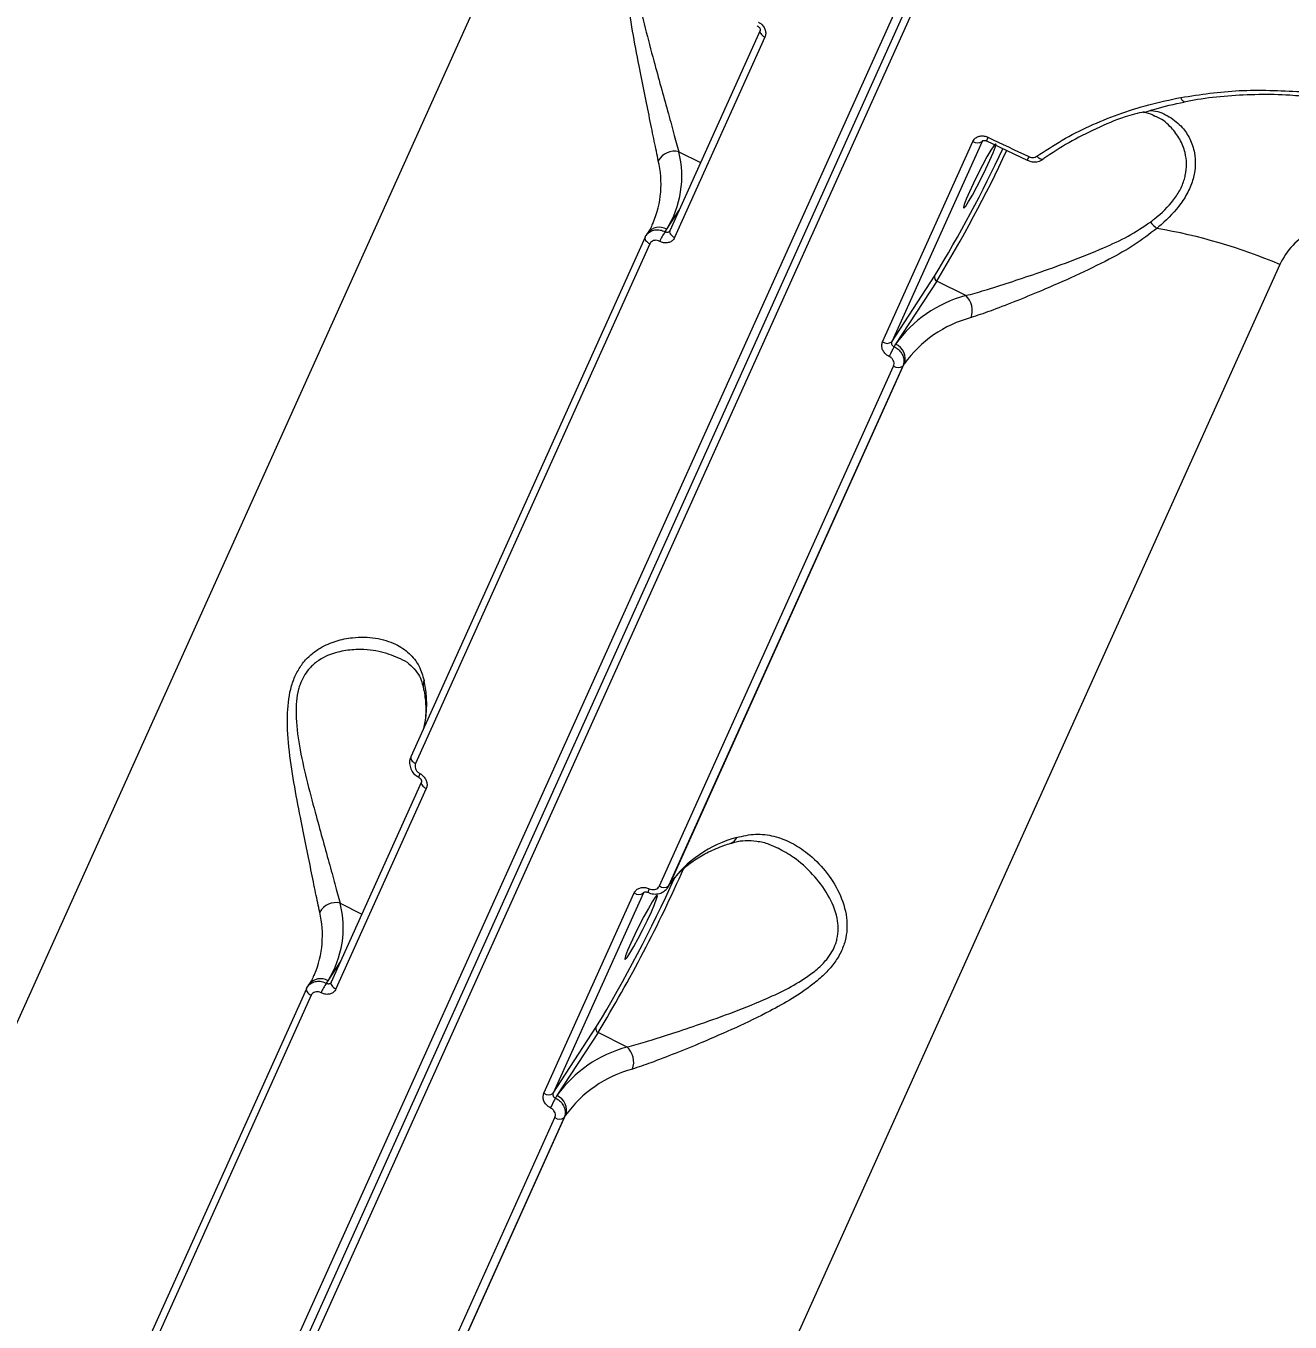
# Model space of a CAD drawing. Header units: millimetres. Extents: x -7720 to 6073, y -7402 to 5433.
# Drawn here: x 1031.8 to 1189.4, y -1535.5 to -1373.9 of the extents above; entities that cross this region are included whole.
import ezdxf

# ---------------------------------------------------------------- set-up
doc = ezdxf.new("R2010")
doc.units = ezdxf.units.MM
for name, color, linetype in [('DIKOM_ОБЪЕКТ', 7, 'Continuous'), ('DIKOM_РАЗМЕР_ЗОНА', 7, 'Continuous'), ('DIKOM_РАЗМЕР_ОБЪЕКТА', 7, 'Continuous')]:
    doc.layers.add(name, color=color, linetype=linetype)
doc.styles.add('style1', font='arial.ttf', dxfattribs={"width": 0.8})
doc.dimstyles.new('1-50', dxfattribs={"dimtxt": 300, "dimasz": 200, "dimexe": 100, "dimexo": 0, "dimgap": 100, "dimtad": 1, "dimtxsty": 'style1', "dimcen": 200, "dimclrd": 7, "dimclre": 7, "dimclrt": 7, "dimadec": 1, "dimazin": 2, "dimtfac": 1, "dimtmove": 0, "dimatfit": 2, "dimfxl": 0, "dimlwd": 25, "dimlwe": 18, "dimarcsym": 0})

# ---------------------------------------------------------------- blocks, each defined once
blk = doc.blocks.new('*D0')
at = {"layer": 'Defpoints', "color": 0, "transparency": 16777216}
for p in [(-1165.04, 3934.07), (-6387.82, -4153.36), (1392.52, -4153.36)]:
    blk.add_point(p, dxfattribs=at)
at = {"layer": 'DIKOM_РАЗМЕР_ОБЪЕКТА', "color": 7, "lineweight": 18, "transparency": 16777216}
for p, q in [((-1165.04, 3934.07), (-6487.82, 3934.07)), ((1392.52, -4153.36), (-6487.82, -4153.36))]:
    blk.add_line(p, q, dxfattribs=at)
at = {"layer": 'DIKOM_РАЗМЕР_ОБЪЕКТА', "color": 7, "lineweight": 25, "transparency": 16777216}
blk.add_line((-6387.82, 3734.07), (-6387.82, -3953.36), dxfattribs=at)
at = {"layer": 'DIKOM_РАЗМЕР_ОБЪЕКТА', "color": 7, "transparency": 16777216}
for points in [[(-6421.16, 3734.07), (-6354.49, 3734.07), (-6387.82, 3934.07)], [(-6421.16, -3953.36), (-6354.49, -3953.36), (-6387.82, -4153.36)]]:
    blk.add_solid(points, dxfattribs=at)
at = {"layer": 'DIKOM_РАЗМЕР_ОБЪЕКТА', "color": 7, "transparency": 16777216, "insert": (-6640.99, -109.65), "char_height": 300, "attachment_point": 5, "rotation": 90, "style": 'style1'}
blk.add_mtext('8100', dxfattribs=at)
blk = doc.blocks.new('*D1')
at = {"layer": 'Defpoints', "color": 0, "transparency": 16777216}
for p in [(-3938.71, 77.29), (4572.68, -275.21), (4572.68, -6577.9)]:
    blk.add_point(p, dxfattribs=at)
at = {"layer": 'DIKOM_РАЗМЕР_ОБЪЕКТА', "color": 7, "lineweight": 18, "transparency": 16777216}
for p, q in [((-3938.71, 77.29), (-3938.71, -6677.9)), ((4572.68, -275.21), (4572.68, -6677.9))]:
    blk.add_line(p, q, dxfattribs=at)
at = {"layer": 'DIKOM_РАЗМЕР_ОБЪЕКТА', "color": 7, "lineweight": 25, "transparency": 16777216}
blk.add_line((-3738.71, -6577.9), (4372.68, -6577.9), dxfattribs=at)
at = {"layer": 'DIKOM_РАЗМЕР_ОБЪЕКТА', "color": 7, "transparency": 16777216}
for points in [[(-3738.71, -6544.56), (-3738.71, -6611.23), (-3938.71, -6577.9)], [(4372.68, -6544.56), (4372.68, -6611.23), (4572.68, -6577.9)]]:
    blk.add_solid(points, dxfattribs=at)
at = {"layer": 'DIKOM_РАЗМЕР_ОБЪЕКТА', "color": 7, "transparency": 16777216, "insert": (316.98, -6324.72), "char_height": 300, "attachment_point": 5, "style": 'style1'}
blk.add_mtext('8500', dxfattribs=at)
blk = doc.blocks.new('*D2')
at = {"layer": 'Defpoints', "color": 0, "transparency": 16777216}
for p in [(-2365.16, 5433.02), (-7269.56, -6016.09), (1800.96, -6016.09)]:
    blk.add_point(p, dxfattribs=at)
at = {"layer": 'DIKOM_РАЗМЕР_ЗОНА', "color": 7, "lineweight": 18, "transparency": 16777216}
for p, q in [((-2365.16, 5433.02), (-7369.56, 5433.02)), ((1800.96, -6016.09), (-7369.56, -6016.09))]:
    blk.add_line(p, q, dxfattribs=at)
at = {"layer": 'DIKOM_РАЗМЕР_ЗОНА', "color": 7, "lineweight": 25, "transparency": 16777216}
blk.add_line((-7269.56, 5233.02), (-7269.56, -5816.09), dxfattribs=at)
at = {"layer": 'DIKOM_РАЗМЕР_ЗОНА', "color": 7, "transparency": 16777216}
for points in [[(-7302.9, 5233.02), (-7236.23, 5233.02), (-7269.56, 5433.02)], [(-7302.9, -5816.09), (-7236.23, -5816.09), (-7269.56, -6016.09)]]:
    blk.add_solid(points, dxfattribs=at)
at = {"layer": 'DIKOM_РАЗМЕР_ЗОНА', "color": 7, "transparency": 16777216, "insert": (-7522.73, -291.53), "char_height": 300, "attachment_point": 5, "rotation": 90, "style": 'style1'}
blk.add_mtext('11500', dxfattribs=at)
blk = doc.blocks.new('*D3')
at = {"layer": 'Defpoints', "color": 0, "transparency": 16777216}
for p in [(-5938.71, -432.44), (6072.68, -1006.94), (6072.68, -7302.44)]:
    blk.add_point(p, dxfattribs=at)
at = {"layer": 'DIKOM_РАЗМЕР_ЗОНА', "color": 7, "lineweight": 18, "transparency": 16777216}
for p, q in [((-5938.71, -432.44), (-5938.71, -7402.44)), ((6072.68, -1006.94), (6072.68, -7402.44))]:
    blk.add_line(p, q, dxfattribs=at)
at = {"layer": 'DIKOM_РАЗМЕР_ЗОНА', "color": 7, "lineweight": 25, "transparency": 16777216}
blk.add_line((-5738.71, -7302.44), (5872.68, -7302.44), dxfattribs=at)
at = {"layer": 'DIKOM_РАЗМЕР_ЗОНА', "color": 7, "transparency": 16777216}
for points in [[(-5738.71, -7269.1), (-5738.71, -7335.77), (-5938.71, -7302.44)], [(5872.68, -7269.1), (5872.68, -7335.77), (6072.68, -7302.44)]]:
    blk.add_solid(points, dxfattribs=at)
at = {"layer": 'DIKOM_РАЗМЕР_ЗОНА', "color": 7, "transparency": 16777216, "insert": (66.98, -7049.26), "char_height": 300, "attachment_point": 5, "style": 'style1'}
blk.add_mtext('12000', dxfattribs=at)

msp = doc.modelspace()

# ---------------------------------------------------------------- linework, layer by layer
at = {"layer": 'DIKOM_ОБЪЕКТ', "color": 7, "linetype": 'Continuous', "lineweight": 15}
for p, q in [((981.841, -1723.375), (1152.109, -1345.584)), ((1153.267, -1345.632), (983, -1723.423)), ((1153.896, -1346.48), (983.629, -1724.272)), ((971.342, -1629.866), (1094.469, -1356.67)), ((1123.335, -1374.494), (1112.077, -1399.472)), ((1123.931, -1375.326), (1112.673, -1400.304)), ((1138.595, -1413.309), (1149.852, -1388.331)), ((1150.997, -1388.326), (1139.74, -1413.304)), ((1151.027, -1388.278), (1150.997, -1388.326)), ((1151.556, -1388.258), (1156.639, -1390.662)), ((1113.203, -1389.605), (1115.912, -1390.964)), ((1111.69, -1399.273), (1113.233, -1396.909)), ((1109.945, -1398.606), (1110.002, -1398.481)), ((1108.995, -1400.264), (1079.796, -1465.051)), ((1109.015, -1400.228), (1108.995, -1400.264)), ((1109.015, -1400.228), (1109.133, -1400.036)), ((1109.311, -1399.742), (1109.123, -1400.03)), ((1111.491, -1399.579), (1111.69, -1399.273)), ((1112.074, -1399.47), (1112.064, -1399.481)), ((1109.586, -1401.093), (1080.387, -1465.88)), ((1188.103, -1403.646), (1064.975, -1676.842)), ((1139.74, -1413.304), (1145.079, -1405.119)), ((1145.349, -1405.733), (1140.225, -1413.589)), ((1148.961, -1407.545), (1145.349, -1405.733)), ((1140.225, -1413.589), (1140.026, -1413.894)), ((1110.778, -1481.127), (1139.977, -1416.34)), ((1141.117, -1416.333), (1111.918, -1481.119)), ((1112.106, -1480.831), (1141.305, -1416.045)), ((1141.305, -1416.045), (1141.117, -1416.333)), ((1081.119, -1468.162), (1069.862, -1493.14)), ((1081.716, -1468.993), (1070.458, -1493.971)), ((1111.918, -1481.119), (1111.8, -1481.312)), ((1111.809, -1481.318), (1111.997, -1481.029)), ((1111.918, -1481.119), (1112.106, -1480.831)), ((1111.997, -1481.029), (1112.106, -1480.831)), ((1096.38, -1506.976), (1107.637, -1481.998)), ((1108.782, -1481.994), (1097.525, -1506.972)), ((1108.812, -1481.945), (1108.782, -1481.994)), ((1070.988, -1483.273), (1073.697, -1484.631)), ((1069.475, -1492.941), (1071.017, -1490.576)), ((1067.73, -1492.273), (1067.787, -1492.148)), ((1066.78, -1493.932), (1037.581, -1558.718)), ((1066.8, -1493.895), (1066.78, -1493.932)), ((1066.8, -1493.895), (1066.918, -1493.704)), ((1067.096, -1493.409), (1066.908, -1493.697)), ((1069.276, -1493.246), (1069.475, -1492.941)), ((1069.858, -1493.137), (1069.849, -1493.149)), ((1067.371, -1494.76), (1038.172, -1559.547)), ((1097.525, -1506.972), (1102.864, -1498.786)), ((1103.134, -1499.4), (1098.01, -1507.256)), ((1106.746, -1501.212), (1103.134, -1499.4)), ((1098.01, -1507.256), (1097.811, -1507.562)), ((1068.563, -1574.794), (1097.761, -1510.007)), ((1098.902, -1510), (1069.703, -1574.787)), ((1069.891, -1574.499), (1099.089, -1509.712)), ((1099.089, -1509.712), (1098.902, -1510))]:
    msp.add_line(p, q, dxfattribs=at)
at = {"layer": 'DIKOM_ОБЪЕКТ', "color": 7, "linetype": 'Continuous', "lineweight": 15, "flags": 128}
for points in [[(1123.335, -1374.494), (1123.317, -1374.549), (1123.313, -1374.654), (1123.343, -1374.768), (1123.407, -1374.887), (1123.502, -1375.007), (1123.624, -1375.122), (1123.768, -1375.23), (1123.931, -1375.326)], [(1176.194, -1383.348), (1176.19, -1383.349), (1176.128, -1383.344), (1176.06, -1383.304), (1175.991, -1383.231), (1175.923, -1383.126), (1175.857, -1382.994), (1175.796, -1382.84)], [(1151.736, -1387.809), (1152.371, -1388.111), (1153.007, -1388.414), (1153.642, -1388.715), (1154.278, -1389.016), (1154.915, -1389.317), (1155.551, -1389.617), (1156.188, -1389.916), (1156.825, -1390.215)], [(1151.99, -1390.666), (1152.384, -1389.756), (1152.642, -1389.078), (1152.744, -1388.689), (1152.68, -1388.619), (1152.457, -1388.874), (1152.093, -1389.433), (1151.616, -1390.251), (1151.065, -1391.262), (1150.486, -1392.384), (1149.924, -1393.525), (1149.427, -1394.595), (1149.033, -1395.505), (1148.774, -1396.182), (1148.672, -1396.571), (1148.736, -1396.641), (1148.959, -1396.386), (1149.323, -1395.827), (1149.8, -1395.009), (1150.351, -1393.998), (1150.93, -1392.876), (1151.492, -1391.735), (1151.99, -1390.666)], [(1158.636, -1390.528), (1158.557, -1390.563), (1158.456, -1390.569), (1158.342, -1390.544), (1158.217, -1390.489), (1158.087, -1390.405), (1157.956, -1390.297), (1157.829, -1390.167)], [(1158.702, -1390.459), (1158.64, -1390.526), (1158.636, -1390.528)], [(1108.995, -1400.264), (1108.977, -1400.319), (1108.973, -1400.423), (1109.003, -1400.536), (1109.066, -1400.655), (1109.16, -1400.774), (1109.281, -1400.89), (1109.425, -1400.997), (1109.586, -1401.093)], [(1112.077, -1399.472), (1112.059, -1399.527), (1112.055, -1399.632), (1112.086, -1399.746), (1112.15, -1399.865), (1112.244, -1399.984), (1112.366, -1400.1), (1112.511, -1400.208), (1112.673, -1400.304)], [(1079.796, -1465.051), (1079.779, -1465.105), (1079.775, -1465.21), (1079.805, -1465.323), (1079.868, -1465.441), (1079.961, -1465.561), (1080.082, -1465.676), (1080.226, -1465.784), (1080.387, -1465.88)], [(1081.119, -1468.162), (1081.101, -1468.217), (1081.098, -1468.321), (1081.128, -1468.435), (1081.192, -1468.554), (1081.286, -1468.674), (1081.408, -1468.79), (1081.553, -1468.897), (1081.716, -1468.993)], [(1109.775, -1484.333), (1110.169, -1483.423), (1110.427, -1482.746), (1110.529, -1482.356), (1110.465, -1482.286), (1110.242, -1482.541), (1109.878, -1483.1), (1109.401, -1483.918), (1108.85, -1484.929), (1108.271, -1486.051), (1107.709, -1487.193), (1107.212, -1488.262), (1106.817, -1489.172), (1106.559, -1489.849), (1106.457, -1490.239), (1106.521, -1490.309), (1106.744, -1490.054), (1107.108, -1489.495), (1107.585, -1488.676), (1108.136, -1487.665), (1108.715, -1486.544), (1109.277, -1485.402), (1109.775, -1484.333)], [(1066.78, -1493.932), (1066.762, -1493.986), (1066.758, -1494.09), (1066.788, -1494.204), (1066.851, -1494.322), (1066.945, -1494.441), (1067.066, -1494.557), (1067.21, -1494.665), (1067.371, -1494.76)], [(1069.862, -1493.14), (1069.844, -1493.195), (1069.84, -1493.299), (1069.871, -1493.413), (1069.935, -1493.532), (1070.029, -1493.652), (1070.151, -1493.768), (1070.296, -1493.875), (1070.458, -1493.971)]]:
    msp.add_lwpolyline(points, dxfattribs=at)
at = {"layer": 'DIKOM_ОБЪЕКТ', "color": 7, "linetype": 'Continuous', "lineweight": 15}
for centre, radius, start, end in [((1153.677, -1388.848), 2.202, 151.84006, 164.45754), ((1003.799, -1319.144), 165.384, 328.67766, 334.94558), ((1003.118, -1318.941), 166.621, 328.60755, 334.97615), ((1150.422, -1387.531), 0.982, 234.5334, 305.90786), ((1098.517, -1393.629), 12.468, 337.09811, 13.43268), ((1112.649, -1391.816), 2.279, 75.93316, 151.59498), ((1101.052, -1392.656), 12.528, 328.11771, 14.09503), ((1159.701, -1391.675), 3.225, 153.08568, 161.68545), ((1110.761, -1400.829), 1.812, 59.14326, 143.13514), ((1176.605, -1394.488), 6.033, 220.03601, 230.78456), ((1117.642, -1403.803), 7.462, 145.52098, 156.08838), ((1160.602, -1469.167), 71.059, 67.23136, 80.12316), ((1145.543, -1405.282), 0.491, 160.63449, 246.82833), ((1153.049, -1422.79), 15.784, 105.01043, 144.34202), ((1147.311, -1409.396), 2.48, 338.91803, 48.28472), ((1153.518, -1424.807), 15.032, 105.01087, 144.34319), ((1139.164, -1412.509), 0.982, 234.5334, 305.90786), ((1139.453, -1415.394), 1.963, 340.63055, 66.8387), ((1158.533, -1423.693), 20.941, 152.10144, 155.85861), ((1140.542, -1415.542), 0.978, 234.69301, 306.00195), ((1082.681, -1456.096), 1.364, 154.94049, 191.25591), ((1068.723, -1458.462), 13.058, 347.08432, 13.02521), ((1081.628, -1467.607), 0.857, 145.86857, 178.97291), ((1124.32, -1489.594), 15.032, 105.01076, 144.3418), ((1119.25, -1474.6), 1.269, 289.17911, 337.98789), ((951.422, -1407.246), 177.508, 328.72444, 336.18309), ((950.145, -1406.543), 178.415, 328.86774, 335.6381), ((1111.498, -1482.531), 2.241, 151.92588, 164.3219), ((1111.343, -1480.329), 0.978, 234.68483, 306.02211), ((1108.206, -1481.199), 0.981, 234.52654, 305.92662), ((1056.301, -1487.296), 12.469, 337.09956, 13.43211), ((1070.434, -1485.484), 2.28, 75.934, 151.59415), ((1058.837, -1486.324), 12.528, 328.11694, 14.09558), ((1068.546, -1494.496), 1.812, 59.15215, 143.13179), ((1075.424, -1497.469), 7.459, 145.51668, 156.08834), ((1103.328, -1498.949), 0.491, 160.65089, 246.82125), ((1110.834, -1516.458), 15.784, 105.01094, 144.34151), ((1105.096, -1503.064), 2.48, 338.91483, 48.28793), ((1111.304, -1518.476), 15.033, 105.01185, 144.3411), ((1096.949, -1506.176), 0.982, 234.5347, 305.90654), ((1097.238, -1509.061), 1.963, 340.62936, 66.84195), ((1116.168, -1517.287), 20.774, 152.0863, 155.87375), ((1098.327, -1509.209), 0.978, 234.69432, 306.0006)]:
    msp.add_arc(centre, radius, start, end, dxfattribs=at)
for points, knots in [([(1033.293, -1269.51), (1036.713, -1272.105), (1045.927, -1279.096), (1061.53, -1290.197), (1080.208, -1302.674), (1099.675, -1314.83), (1119.882, -1326.613), (1140.779, -1337.971), (1161.904, -1348.655), (1183.181, -1358.643), (1204.529, -1367.93), (1226.296, -1376.668), (1248.424, -1384.802), (1270.842, -1392.287), (1293.058, -1398.96), (1314.999, -1404.817), (1336.602, -1409.871), (1358.218, -1414.204), (1379.772, -1417.772), (1401.185, -1420.54), (1421.986, -1422.45), (1442.118, -1423.515), (1461.54, -1423.765), (1480.568, -1423.207), (1499.117, -1421.805), (1517.11, -1419.545), (1534.152, -1416.476), (1550.205, -1412.629), (1565.256, -1408.048), (1579.552, -1402.661), (1593, -1396.445), (1605.567, -1389.424), (1616.366, -1382.002), (1623.304, -1376.647), (1626.262, -1373.804), (1626.567, -1373.511)], [0, 0, 0, 0, 0.0184442, 0.04969, 0.0809599, 0.1122057, 0.1443591, 0.1765388, 0.2086921, 0.2399379, 0.2712077, 0.3024535, 0.3346069, 0.3667865, 0.3989399, 0.4301857, 0.4614556, 0.4927014, 0.5248547, 0.5570344, 0.5891877, 0.6204335, 0.6517033, 0.6829491, 0.7151025, 0.7472821, 0.7794355, 0.8106811, 0.8419511, 0.8731969, 0.9053502, 0.9375297, 0.9696831, 0.9968779, 1, 1, 1, 1]), ([(1033.275, -1270.036), (1034.459, -1270.951), (1038.505, -1274.077), (1045.603, -1279.33), (1054.541, -1285.779), (1063.627, -1292.11), (1072.828, -1298.316), (1082.148, -1304.397), (1091.59, -1310.357), (1101.158, -1316.197), (1110.853, -1321.919), (1120.679, -1327.526), (1130.638, -1333.018), (1140.732, -1338.397), (1150.968, -1343.664), (1161.333, -1348.815), (1171.795, -1353.833), (1182.311, -1358.696), (1192.852, -1363.391), (1203.413, -1367.915), (1213.999, -1372.272), (1224.612, -1376.464), (1235.258, -1380.492), (1245.937, -1384.357), (1256.654, -1388.061), (1267.411, -1391.603), (1278.212, -1394.986), (1289.054, -1398.207), (1299.911, -1401.26), (1310.737, -1404.13), (1321.493, -1406.806), (1332.167, -1409.286), (1342.764, -1411.572), (1353.29, -1413.666), (1363.747, -1415.567), (1374.139, -1417.278), (1384.467, -1418.799), (1394.736, -1420.129), (1404.948, -1421.269), (1415.105, -1422.218), (1425.188, -1422.976), (1435.158, -1423.538), (1444.974, -1423.9), (1454.619, -1424.064), (1464.096, -1424.029), (1473.409, -1423.796), (1482.56, -1423.365), (1491.554, -1422.737), (1500.392, -1421.91), (1509.077, -1420.886), (1517.611, -1419.663), (1525.997, -1418.241), (1534.224, -1416.62), (1542.265, -1414.807), (1550.085, -1412.807), (1557.667, -1410.625), (1565.006, -1408.262), (1572.107, -1405.719), (1578.973, -1402.994), (1585.606, -1400.088), (1592.008, -1396.999), (1598.18, -1393.727), (1604.124, -1390.271), (1609.84, -1386.627), (1615.332, -1382.804), (1620.556, -1378.792), (1624.252, -1375.776), (1626.12, -1374.051), (1626.422, -1373.771)], [0, 0, 0, 0, 0.0064609, 0.0220861, 0.0377157, 0.0532677, 0.0687479, 0.084174, 0.0995636, 0.1149342, 0.1303035, 0.1456855, 0.1610954, 0.1765507, 0.1920689, 0.2076676, 0.2233012, 0.2388777, 0.2543768, 0.2698166, 0.2852147, 0.3005886, 0.3159561, 0.3313329, 0.3467323, 0.3621721, 0.3776696, 0.3932424, 0.4088786, 0.4244889, 0.4400112, 0.4554691, 0.4708801, 0.486262, 0.5016321, 0.517008, 0.5324016, 0.5478303, 0.5633116, 0.578863, 0.5944935, 0.6101222, 0.6256725, 0.6411532, 0.6565817, 0.6719757, 0.6873527, 0.7027303, 0.718122, 0.7335431, 0.7490114, 0.7645442, 0.7801587, 0.7957935, 0.811373, 0.8268766, 0.8423217, 0.8577256, 0.8731055, 0.8884787, 0.9038609, 0.9192648, 0.9347078, 0.9502066, 0.9657787, 0.981401, 0.9969862, 1, 1, 1, 1]), ([(1110.644, -1390.732), (1110.482, -1389.957), (1110.159, -1388.405), (1109.572, -1385.493), (1108.921, -1382.318), (1108.188, -1378.67), (1107.419, -1374.6), (1106.725, -1370.223), (1106.666, -1367.356), (1106.638, -1365.973)], [0, 0, 0, 0, 0.1316602, 0.2634908, 0.3951394, 0.5268768, 0.6882987, 0.8495365, 1, 1, 1, 1]), ([(1107.697, -1366.115), (1107.808, -1367.407), (1108.04, -1370.123), (1108.999, -1374.222), (1110.014, -1378.063), (1110.968, -1381.52), (1111.811, -1384.546), (1112.574, -1387.338), (1112.993, -1388.85), (1113.203, -1389.605)], [0, 0, 0, 0, 0.1463751, 0.3075785, 0.4690112, 0.6020971, 0.7351096, 0.8676417, 1, 1, 1, 1]), ([(1122.984, -1373.928), (1123.011, -1373.942), (1123.086, -1373.979), (1123.195, -1374.079), (1123.289, -1374.206), (1123.34, -1374.33), (1123.352, -1374.437), (1123.34, -1374.485), (1123.332, -1374.497), (1123.33, -1374.501)], [0, 0, 0, 0, 0.080981, 0.2270087, 0.3736663, 0.5248729, 0.6833847, 0.90282, 1, 1, 1, 1]), ([(1123.133, -1373.459), (1123.229, -1373.516), (1123.468, -1373.66), (1123.778, -1373.996), (1123.994, -1374.438), (1124.065, -1374.908), (1123.975, -1375.187), (1123.931, -1375.326)], [0, 0, 0, 0, 0.141826, 0.3567201, 0.5713302, 0.7857192, 1, 1, 1, 1]), ([(1157.829, -1390.167), (1158.872, -1389.481), (1160.959, -1388.108), (1164.361, -1386.382), (1167.968, -1384.902), (1171.776, -1383.684), (1174.456, -1383.122), (1175.796, -1382.84)], [0, 0, 0, 0, 0.1976826, 0.3953856, 0.5930893, 0.7965463, 1, 1, 1, 1]), ([(1175.796, -1382.84), (1178.201, -1382.478), (1183.069, -1381.746), (1188.142, -1381.989), (1190.708, -1382.112)], [0, 0, 0, 0, 0.4941776, 1, 1, 1, 1]), ([(1176.204, -1383.389), (1176.757, -1383.278), (1178.534, -1382.92), (1181.637, -1382.591), (1185.48, -1382.411), (1188.55, -1382.442), (1190.33, -1382.607), (1190.809, -1382.652)], [0, 0, 0, 0, 0.11827123, 0.38021492, 0.64213052, 0.90377128, 1, 1, 1, 1]), ([(1171.126, -1384.73), (1171.591, -1384.58), (1173.237, -1384.051), (1174.951, -1383.644), (1176.212, -1383.434), (1176.214, -1383.434)], [0, 0, 0, 0, 0.2823029, 0.998779, 1, 1, 1, 1]), ([(1171.98, -1384.462), (1172.109, -1384.471), (1173.002, -1384.53), (1174.387, -1385.204), (1175.924, -1386.396), (1176.966, -1387.966), (1177.504, -1389.558), (1177.632, -1391.197), (1177.426, -1392.783), (1176.817, -1394.44), (1175.583, -1396.482), (1174.094, -1398.047), (1172.965, -1399.012), (1172.791, -1399.162)], [0, 0, 0, 0, 0.0230668, 0.1597144, 0.2963008, 0.40486, 0.513295, 0.5932589, 0.6731306, 0.7544412, 0.8357428, 0.9746057, 1, 1, 1, 1]), ([(1171.224, -1384.623), (1170.417, -1384.822), (1168.315, -1385.341), (1165.205, -1386.715), (1161.794, -1388.413), (1159.723, -1389.784), (1158.702, -1390.459)], [0, 0, 0, 0, 0.1732556, 0.4514266, 0.7295996, 1, 1, 1, 1]), ([(1171.132, -1384.648), (1171.535, -1384.738), (1172.048, -1384.852), (1172.455, -1385.102), (1172.543, -1385.156)], [0, 0, 0, 0, 0.7852549, 1, 1, 1, 1]), ([(1171.986, -1398.368), (1172.158, -1398.236), (1173.255, -1397.39), (1174.655, -1396.037), (1175.796, -1394.257), (1176.188, -1393.227), (1176.44, -1392.17), (1176.538, -1391.09), (1176.321, -1389.54), (1175.7, -1387.991), (1174.554, -1386.503), (1173.475, -1385.527), (1172.659, -1385.22), (1172.522, -1385.169)], [0, 0, 0, 0, 0.0293054, 0.1876637, 0.2700991, 0.3557248, 0.3715551, 0.4618427, 0.5548507, 0.6799748, 0.8085729, 0.9677633, 1, 1, 1, 1]), ([(1149.852, -1388.331), (1149.897, -1388.248), (1150.012, -1388.038), (1150.322, -1387.787), (1150.763, -1387.637), (1151.261, -1387.629), (1151.578, -1387.749), (1151.736, -1387.809)], [0, 0, 0, 0, 0.1406202, 0.355112, 0.5698754, 0.7848661, 1, 1, 1, 1]), ([(1151.037, -1388.275), (1151.042, -1388.262), (1151.051, -1388.24), (1151.149, -1388.196), (1151.284, -1388.184), (1151.429, -1388.203), (1151.519, -1388.245), (1151.555, -1388.262)], [0, 0, 0, 0, 0.3020849, 0.5215918, 0.702217, 0.8804633, 1, 1, 1, 1]), ([(1156.646, -1390.647), (1156.724, -1390.687), (1157.032, -1390.844), (1157.625, -1390.895), (1158.243, -1390.788), (1158.523, -1390.576), (1158.619, -1390.503)], [0, 0, 0, 0, 0.1233887, 0.4906514, 0.8257066, 1, 1, 1, 1]), ([(1156.825, -1390.215), (1156.931, -1390.255), (1157.144, -1390.333), (1157.476, -1390.325), (1157.702, -1390.25), (1157.807, -1390.181), (1157.829, -1390.167)], [0, 0, 0, 0, 0.3067007, 0.6132446, 0.9194331, 1, 1, 1, 1]), ([(1109.918, -1398.573), (1109.825, -1398.8), (1109.658, -1399.206), (1109.417, -1399.578), (1109.311, -1399.742)], [0, 0, 0, 0, 0.5613097, 1, 1, 1, 1]), ([(1148.961, -1407.545), (1149.732, -1407.332), (1151.392, -1406.872), (1154.383, -1405.924), (1157.941, -1404.729), (1161.92, -1403.326), (1165.792, -1401.768), (1169.249, -1400.2), (1171.075, -1398.978), (1171.986, -1398.368)], [0, 0, 0, 0, 0.12270462, 0.26426568, 0.40599267, 0.57712141, 0.74823687, 0.87438608, 1, 1, 1, 1]), ([(1196.695, -1398.581), (1196.115, -1398.592), (1194.492, -1398.622), (1191.99, -1399.449), (1189.539, -1401.167), (1188.585, -1402.814), (1188.103, -1403.646)], [0, 0, 0, 0, 0.1529609, 0.4283747, 0.7114383, 1, 1, 1, 1]), ([(1109.133, -1400.036), (1109.158, -1399.993), (1109.279, -1399.784), (1109.641, -1399.512), (1110.216, -1399.318), (1110.87, -1399.323), (1111.284, -1399.493), (1111.491, -1399.579)], [0, 0, 0, 0, 0.06153439, 0.2960414, 0.530698, 0.76535256, 1, 1, 1, 1]), ([(1110.821, -1400.778), (1110.717, -1400.735), (1110.511, -1400.647), (1110.186, -1400.642), (1109.897, -1400.735), (1109.692, -1400.899), (1109.616, -1401.038), (1109.586, -1401.093)], [0, 0, 0, 0, 0.2151467, 0.4302087, 0.6450421, 0.8595188, 1, 1, 1, 1]), ([(1112.673, -1400.304), (1112.628, -1400.387), (1112.514, -1400.596), (1112.207, -1400.842), (1111.773, -1400.982), (1111.285, -1400.975), (1110.975, -1400.844), (1110.821, -1400.778)], [0, 0, 0, 0, 0.1405858, 0.3550825, 0.5698646, 0.7848849, 1, 1, 1, 1]), ([(1111.491, -1399.579), (1111.541, -1399.602), (1111.642, -1399.649), (1111.801, -1399.657), (1111.942, -1399.613), (1112.031, -1399.546), (1112.062, -1399.494), (1112.068, -1399.484)], [0, 0, 0, 0, 0.2352652, 0.4701853, 0.7046072, 0.9385467, 1, 1, 1, 1]), ([(1172.791, -1399.162), (1171.872, -1399.87), (1170.03, -1401.289), (1166.533, -1403.206), (1162.617, -1405.117), (1158.609, -1406.853), (1155.035, -1408.321), (1152.038, -1409.479), (1150.392, -1410.031), (1149.625, -1410.289)], [0, 0, 0, 0, 0.1281518, 0.2567392, 0.4268172, 0.5968778, 0.7373126, 0.877574, 1, 1, 1, 1]), ([(1139.423, -1415.128), (1139.326, -1415.075), (1139.08, -1414.94), (1138.762, -1414.617), (1138.537, -1414.188), (1138.462, -1413.725), (1138.55, -1413.447), (1138.595, -1413.309)], [0, 0, 0, 0, 0.1418355, 0.3567266, 0.5713442, 0.7857353, 1, 1, 1, 1]), ([(1139.74, -1413.304), (1139.725, -1413.35), (1139.696, -1413.443), (1139.723, -1413.594), (1139.8, -1413.733), (1139.909, -1413.836), (1139.992, -1413.878), (1140.026, -1413.894)], [0, 0, 0, 0, 0.214, 0.4280723, 0.642753, 0.8578619, 1, 1, 1, 1]), ([(1139.977, -1416.34), (1140.006, -1416.248), (1140.065, -1416.063), (1140.015, -1415.755), (1139.865, -1415.469), (1139.652, -1415.254), (1139.488, -1415.164), (1139.423, -1415.128)], [0, 0, 0, 0, 0.2142173, 0.4285345, 0.6431538, 0.8580422, 1, 1, 1, 1]), ([(1140.026, -1413.894), (1140.155, -1413.967), (1140.48, -1414.149), (1140.9, -1414.584), (1141.196, -1415.159), (1141.294, -1415.778), (1141.176, -1416.148), (1141.117, -1416.333)], [0, 0, 0, 0, 0.1417238, 0.3564081, 0.5709468, 0.7854399, 1, 1, 1, 1]), ([(1068.429, -1484.399), (1068.267, -1483.624), (1067.944, -1482.072), (1067.357, -1479.16), (1066.706, -1475.985), (1065.975, -1472.338), (1065.193, -1468.264), (1064.545, -1463.871), (1064.296, -1459.741), (1064.701, -1456.638), (1065.476, -1454.647), (1066.29, -1453.33), (1067.315, -1452.265), (1068.721, -1451.271), (1070.485, -1450.524), (1072.855, -1450.065), (1075.427, -1450.125), (1077.828, -1450.844), (1079.641, -1452.064), (1080.87, -1453.571), (1081.264, -1454.905), (1081.445, -1455.519)], [0, 0, 0, 0, 0.0554767, 0.1110255, 0.1664983, 0.2220069, 0.2900244, 0.3579642, 0.4226767, 0.4774082, 0.5052475, 0.5330956, 0.5627099, 0.5923762, 0.6404307, 0.6885825, 0.7603259, 0.8320618, 0.8910013, 0.9498668, 1, 1, 1, 1]), ([(1078.573, -1452.848), (1077.79, -1452.518), (1076.155, -1451.829), (1073.568, -1451.58), (1071.173, -1451.806), (1069.419, -1452.343), (1068.023, -1453.157), (1066.856, -1454.224), (1066.139, -1455.48), (1065.712, -1456.873), (1065.503, -1458.096), (1065.432, -1460.448), (1065.857, -1463.755), (1066.777, -1467.866), (1067.792, -1471.705), (1068.752, -1475.177), (1069.589, -1478.191), (1070.358, -1480.994), (1070.776, -1482.506), (1070.988, -1483.273)], [0, 0, 0, 0, 0.0822738, 0.1717278, 0.2290148, 0.2874683, 0.3214689, 0.3563811, 0.4063565, 0.4196683, 0.4508498, 0.4830722, 0.5600504, 0.6420593, 0.726324, 0.794305, 0.8634708, 0.9307833, 1, 1, 1, 1]), ([(1078.573, -1452.846), (1078.636, -1452.871), (1079.128, -1453.067), (1079.82, -1453.618), (1080.59, -1454.461), (1081.085, -1455.366), (1081.259, -1456.073), (1081.335, -1456.381)], [0, 0, 0, 0, 0.0399421, 0.3128942, 0.5896507, 0.8214705, 1, 1, 1, 1]), ([(1081.344, -1456.369), (1081.408, -1456.698), (1081.594, -1457.665), (1081.685, -1459.188), (1081.607, -1460.631), (1081.387, -1461.419), (1081.313, -1461.685)], [0, 0, 0, 0, 0.1692982, 0.4982014, 0.8307686, 1, 1, 1, 1]), ([(1079.815, -1465.061), (1079.784, -1465.115), (1079.646, -1465.359), (1079.611, -1465.885), (1079.758, -1466.552), (1080.148, -1467.178), (1080.56, -1467.45), (1080.769, -1467.588)], [0, 0, 0, 0, 0.0638934, 0.2869266, 0.5142848, 0.7525975, 1, 1, 1, 1]), ([(1080.387, -1465.88), (1080.358, -1465.973), (1080.298, -1466.158), (1080.345, -1466.472), (1080.489, -1466.767), (1080.695, -1466.992), (1080.855, -1467.088), (1080.918, -1467.126)], [0, 0, 0, 0, 0.21423074, 0.42865194, 0.64318742, 0.85811216, 1, 1, 1, 1]), ([(1080.769, -1467.595), (1080.796, -1467.609), (1080.871, -1467.647), (1080.98, -1467.746), (1081.074, -1467.873), (1081.124, -1467.997), (1081.137, -1468.104), (1081.125, -1468.152), (1081.117, -1468.165), (1081.115, -1468.169)], [0, 0, 0, 0, 0.0810141, 0.2270526, 0.3736817, 0.5248588, 0.6833397, 0.9027322, 1, 1, 1, 1]), ([(1080.918, -1467.126), (1081.014, -1467.183), (1081.253, -1467.327), (1081.563, -1467.664), (1081.779, -1468.105), (1081.85, -1468.576), (1081.76, -1468.854), (1081.716, -1468.993)], [0, 0, 0, 0, 0.14184947, 0.35673698, 0.57135134, 0.78573075, 1, 1, 1, 1]), ([(1120.426, -1475.075), (1121.21, -1474.897), (1122.778, -1474.541), (1125.066, -1474.844), (1127.25, -1475.671), (1129.43, -1477.095), (1131.525, -1479.156), (1133.268, -1481.871), (1134.257, -1484.866), (1134.164, -1487.491), (1133.428, -1489.423), (1132.544, -1490.846), (1131.346, -1492.177), (1129.621, -1493.66), (1127.342, -1495.196), (1124.1, -1496.993), (1120.288, -1498.833), (1116.287, -1500.566), (1112.727, -1502.025), (1109.773, -1503.164), (1108.154, -1503.707), (1107.41, -1503.956)], [0, 0, 0, 0, 0.0554763, 0.111024, 0.1664975, 0.2220064, 0.290024, 0.3579635, 0.4226759, 0.4774068, 0.5052465, 0.5330942, 0.5627101, 0.592375, 0.6404301, 0.6885818, 0.7603268, 0.8320619, 0.8910002, 0.9498677, 1, 1, 1, 1]), ([(1106.746, -1501.212), (1107.494, -1501.006), (1109.115, -1500.558), (1112.06, -1499.624), (1115.589, -1498.446), (1119.57, -1497.031), (1123.339, -1495.55), (1126.564, -1494.053), (1128.8, -1492.778), (1130.501, -1491.496), (1131.861, -1490.132), (1132.619, -1488.814), (1132.991, -1487.505), (1133.105, -1486.429), (1132.889, -1484.515), (1131.868, -1482.121), (1129.923, -1479.587), (1127.762, -1477.639), (1126.224, -1476.788), (1125.576, -1476.43)], [0, 0, 0, 0, 0.0614977, 0.1332853, 0.2070243, 0.2942461, 0.3837621, 0.4410893, 0.4995845, 0.53361, 0.5685481, 0.6185571, 0.6318804, 0.6630824, 0.6953258, 0.7723586, 0.8544254, 0.9387489, 1, 1, 1, 1]), ([(1111.997, -1481.029), (1112.154, -1480.802), (1112.636, -1480.104), (1113.646, -1479.032), (1115.127, -1477.872), (1116.866, -1476.874), (1118.422, -1476.209), (1119.401, -1475.886), (1119.663, -1475.799)], [0, 0, 0, 0, 0.102633, 0.3148542, 0.5229269, 0.7263412, 0.9266173, 1, 1, 1, 1]), ([(1119.661, -1475.83), (1119.832, -1475.768), (1120.451, -1475.546), (1121.537, -1475.434), (1122.951, -1475.496), (1124.315, -1475.819), (1125.189, -1476.246), (1125.572, -1476.434)], [0, 0, 0, 0, 0.0836974, 0.3024882, 0.5447739, 0.8003049, 1, 1, 1, 1]), ([(1107.637, -1481.998), (1107.682, -1481.915), (1107.797, -1481.706), (1108.107, -1481.454), (1108.548, -1481.304), (1109.046, -1481.296), (1109.363, -1481.416), (1109.521, -1481.476)], [0, 0, 0, 0, 0.1406208, 0.3551306, 0.5698731, 0.7848891, 1, 1, 1, 1]), ([(1109.347, -1481.912), (1109.397, -1481.941), (1109.674, -1482.095), (1110.242, -1482.171), (1110.954, -1482.053), (1111.524, -1481.694), (1111.874, -1481.304), (1111.941, -1481.033), (1111.957, -1480.971)], [0, 0, 0, 0, 0.0544946, 0.2964959, 0.5182223, 0.7310937, 0.9381004, 1, 1, 1, 1]), ([(1109.521, -1481.476), (1109.627, -1481.516), (1109.838, -1481.596), (1110.17, -1481.59), (1110.464, -1481.489), (1110.671, -1481.321), (1110.748, -1481.182), (1110.778, -1481.127)], [0, 0, 0, 0, 0.215127, 0.4301618, 0.6449946, 0.8594843, 1, 1, 1, 1]), ([(1108.821, -1481.942), (1108.827, -1481.929), (1108.835, -1481.907), (1108.934, -1481.864), (1109.069, -1481.851), (1109.214, -1481.87), (1109.304, -1481.912), (1109.34, -1481.929)], [0, 0, 0, 0, 0.302069, 0.5215645, 0.7021802, 0.8804695, 1, 1, 1, 1]), ([(1067.703, -1492.24), (1067.61, -1492.468), (1067.443, -1492.873), (1067.202, -1493.246), (1067.096, -1493.409)], [0, 0, 0, 0, 0.5613113, 1, 1, 1, 1]), ([(1066.918, -1493.704), (1066.943, -1493.66), (1067.064, -1493.451), (1067.426, -1493.179), (1068.001, -1492.986), (1068.655, -1492.99), (1069.069, -1493.161), (1069.276, -1493.246)], [0, 0, 0, 0, 0.061542, 0.29602876, 0.53067888, 0.7653458, 1, 1, 1, 1]), ([(1068.605, -1494.446), (1068.502, -1494.402), (1068.296, -1494.315), (1067.971, -1494.31), (1067.682, -1494.403), (1067.477, -1494.566), (1067.401, -1494.705), (1067.371, -1494.76)], [0, 0, 0, 0, 0.2151396, 0.4301946, 0.6449887, 0.8594835, 1, 1, 1, 1]), ([(1070.458, -1493.971), (1070.413, -1494.054), (1070.299, -1494.263), (1069.992, -1494.509), (1069.558, -1494.649), (1069.07, -1494.642), (1068.76, -1494.511), (1068.605, -1494.446)], [0, 0, 0, 0, 0.1406288, 0.3550899, 0.5698565, 0.7848928, 1, 1, 1, 1]), ([(1069.276, -1493.246), (1069.326, -1493.27), (1069.427, -1493.317), (1069.586, -1493.324), (1069.727, -1493.28), (1069.816, -1493.214), (1069.846, -1493.162), (1069.853, -1493.151)], [0, 0, 0, 0, 0.2352201, 0.4701697, 0.7046211, 0.9385901, 1, 1, 1, 1]), ([(1097.208, -1508.795), (1097.11, -1508.742), (1096.865, -1508.607), (1096.547, -1508.284), (1096.322, -1507.855), (1096.247, -1507.392), (1096.335, -1507.115), (1096.38, -1506.976)], [0, 0, 0, 0, 0.1418553, 0.3567436, 0.5713583, 0.7857431, 1, 1, 1, 1]), ([(1097.525, -1506.972), (1097.51, -1507.018), (1097.481, -1507.11), (1097.508, -1507.261), (1097.585, -1507.4), (1097.694, -1507.503), (1097.777, -1507.545), (1097.811, -1507.562)], [0, 0, 0, 0, 0.2139906, 0.428043, 0.6427143, 0.8578682, 1, 1, 1, 1]), ([(1097.761, -1510.007), (1097.791, -1509.915), (1097.85, -1509.73), (1097.799, -1509.422), (1097.65, -1509.136), (1097.437, -1508.921), (1097.273, -1508.831), (1097.208, -1508.795)], [0, 0, 0, 0, 0.2142291, 0.4285556, 0.6431792, 0.858072, 1, 1, 1, 1]), ([(1097.811, -1507.562), (1097.94, -1507.634), (1098.265, -1507.817), (1098.685, -1508.251), (1098.981, -1508.826), (1099.079, -1509.445), (1098.961, -1509.815), (1098.902, -1510)], [0, 0, 0, 0, 0.1417055, 0.3563997, 0.5709488, 0.7854415, 1, 1, 1, 1])]:
    msp.add_open_spline(points, degree=3, knots=knots, dxfattribs=at)

# ---------------------------------------------------------------- dimensions: what is measured, and where the dimension line sits
at = {"layer": 'DIKOM_РАЗМЕР_ЗОНА'}
dim = msp.add_linear_dim(base=(-7269.562, -6016.09), p1=(-2365.162, 5433.022), p2=(1800.959, -6016.09), angle=90, text='11500', dimstyle='1-50', dxfattribs=at)
dim.commit()
dim.dimension.update_dxf_attribs({"geometry": '*D2', "text_midpoint": (-7269.562, -291.534), "dimtype": 160})
dim = msp.add_linear_dim(base=(6072.676, -7302.437), p1=(-5938.714, -432.437), p2=(6072.676, -1006.937), text='12000', dimstyle='1-50', dxfattribs=at)
dim.commit()
dim.dimension.update_dxf_attribs({"geometry": '*D3', "text_midpoint": (66.981, -7302.437), "dimtype": 160})
at = {"layer": 'DIKOM_РАЗМЕР_ОБЪЕКТА'}
dim = msp.add_linear_dim(base=(-6387.822, -4153.364), p1=(-1165.044, 3934.068), p2=(1392.523, -4153.364), angle=90, text='8100', dimstyle='1-50', dxfattribs=at)
dim.commit()
dim.dimension.update_dxf_attribs({"geometry": '*D0', "text_midpoint": (-6387.822, -109.648), "dimtype": 160})
dim = msp.add_linear_dim(base=(4572.676, -6577.897), p1=(-3938.714, 77.288), p2=(4572.676, -275.211), text='8500', dimstyle='1-50', dxfattribs=at)
dim.commit()
dim.dimension.update_dxf_attribs({"geometry": '*D1', "text_midpoint": (316.981, -6577.897), "dimtype": 160})

doc.saveas('drawing.dxf')
